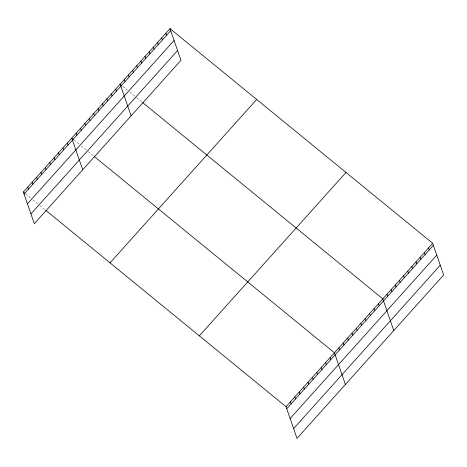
<?xml version="1.0" encoding="UTF-8"?>
<svg xmlns="http://www.w3.org/2000/svg" width="467" height="467" viewBox="0 0 467 467"><rect width="100%" height="100%" fill="white"/><g stroke="black" fill="none" stroke-linecap="round" stroke-linejoin="round"><path stroke-width="0.35" stroke-dasharray="2.33 1.75" d="M122.809 86.36L127.625 90.294M129.768 92.04L136.189 97.288M136.72 97.726L142.073 102.104M73.879 139.843L79.232 144.215M81.375 145.961L86.191 149.901M88.327 151.647L93.68 156.025M25.492 193.758L31.914 199.006M32.982 199.882L37.798 203.822M39.94 205.568L44.756 209.508"/><path stroke-width="0.7" d="M169.994 28.615L180.963 60.296L34.319 223.693L23.35 192.013L169.994 28.615L432.681 243.307L443.65 274.987L297.006 438.385L286.038 406.704L45.824 210.378M24.056 194.056L170.7 30.659M27.442 203.834L174.086 40.442M30.933 213.909L177.577 50.518M110.037 262.863L256.681 99.465M199.351 335.855L345.994 172.463M286.038 406.704L432.681 243.307M286.75 408.748L433.388 245.356M290.135 418.531L436.773 255.134M293.62 428.607L440.264 265.209M121.741 85.484L120.136 84.171L131.104 115.851M142.61 102.542L382.823 298.862L393.792 330.543M73.348 139.405L71.743 138.092L82.712 169.772M94.217 156.457L334.43 352.783L345.399 384.464M23.35 192.013L24.955 193.326M428.525 247.936L429.231 249.985M424.369 252.571L425.081 254.614M420.218 257.2L420.925 259.243M416.062 261.829L416.768 263.873M411.906 266.459L412.612 268.502M407.749 271.088L408.462 273.131M403.599 275.717L404.305 277.76M399.443 280.346L400.149 282.389M395.286 284.975L395.993 287.018M391.13 289.604L391.842 291.647M386.98 294.233L387.686 296.276M378.422 303.766L379.128 305.809M374.026 308.669L374.732 310.713M369.625 313.567L370.331 315.616M365.223 318.471L365.935 320.514M360.828 323.374L361.534 325.417M356.426 328.278L357.132 330.321M352.025 333.175L352.737 335.218M347.629 338.079L348.335 340.122M343.227 342.982L343.94 345.025M338.832 347.88L339.538 349.929M330.029 357.687L330.741 359.73M325.633 362.59L326.34 364.634M321.232 367.488L321.938 369.531M316.836 372.392L317.542 374.435M312.435 377.295L313.141 379.338M308.033 382.193L308.745 384.242M303.638 387.096L304.344 389.139M299.236 392L299.942 394.043M294.835 396.903L295.547 398.946M165.838 33.245L166.544 35.288M290.439 401.801L291.145 403.85M161.681 37.874L162.388 39.917M157.525 42.503L158.237 44.546M153.374 47.132L154.081 49.181M149.218 51.761L149.925 53.81M145.062 56.396L145.768 58.439M140.906 61.025L141.618 63.068M136.755 65.654L137.461 67.697M132.599 70.284L133.305 72.327M128.443 74.913L129.149 76.956M124.286 79.542L124.998 81.585M115.734 89.074L116.441 91.118M111.333 93.972L112.045 96.021M106.937 98.876L107.644 100.919M102.536 103.779L103.242 105.822M98.134 108.683L98.846 110.726M93.739 113.58L94.445 115.623M89.337 118.484L90.049 120.527M84.941 123.387L85.648 125.43M80.54 128.285L81.246 130.334M76.139 133.188L76.851 135.232M67.341 142.995L68.048 145.039M62.946 147.893L63.652 149.936M58.544 152.797L59.251 154.84M54.143 157.7L54.855 159.743M49.747 162.598L50.454 164.647M45.346 167.501L46.052 169.544M40.944 172.405L41.656 174.448M36.549 177.308L37.255 179.351M32.147 182.206L32.853 184.255M27.751 187.109L28.458 189.153"/></g></svg>
